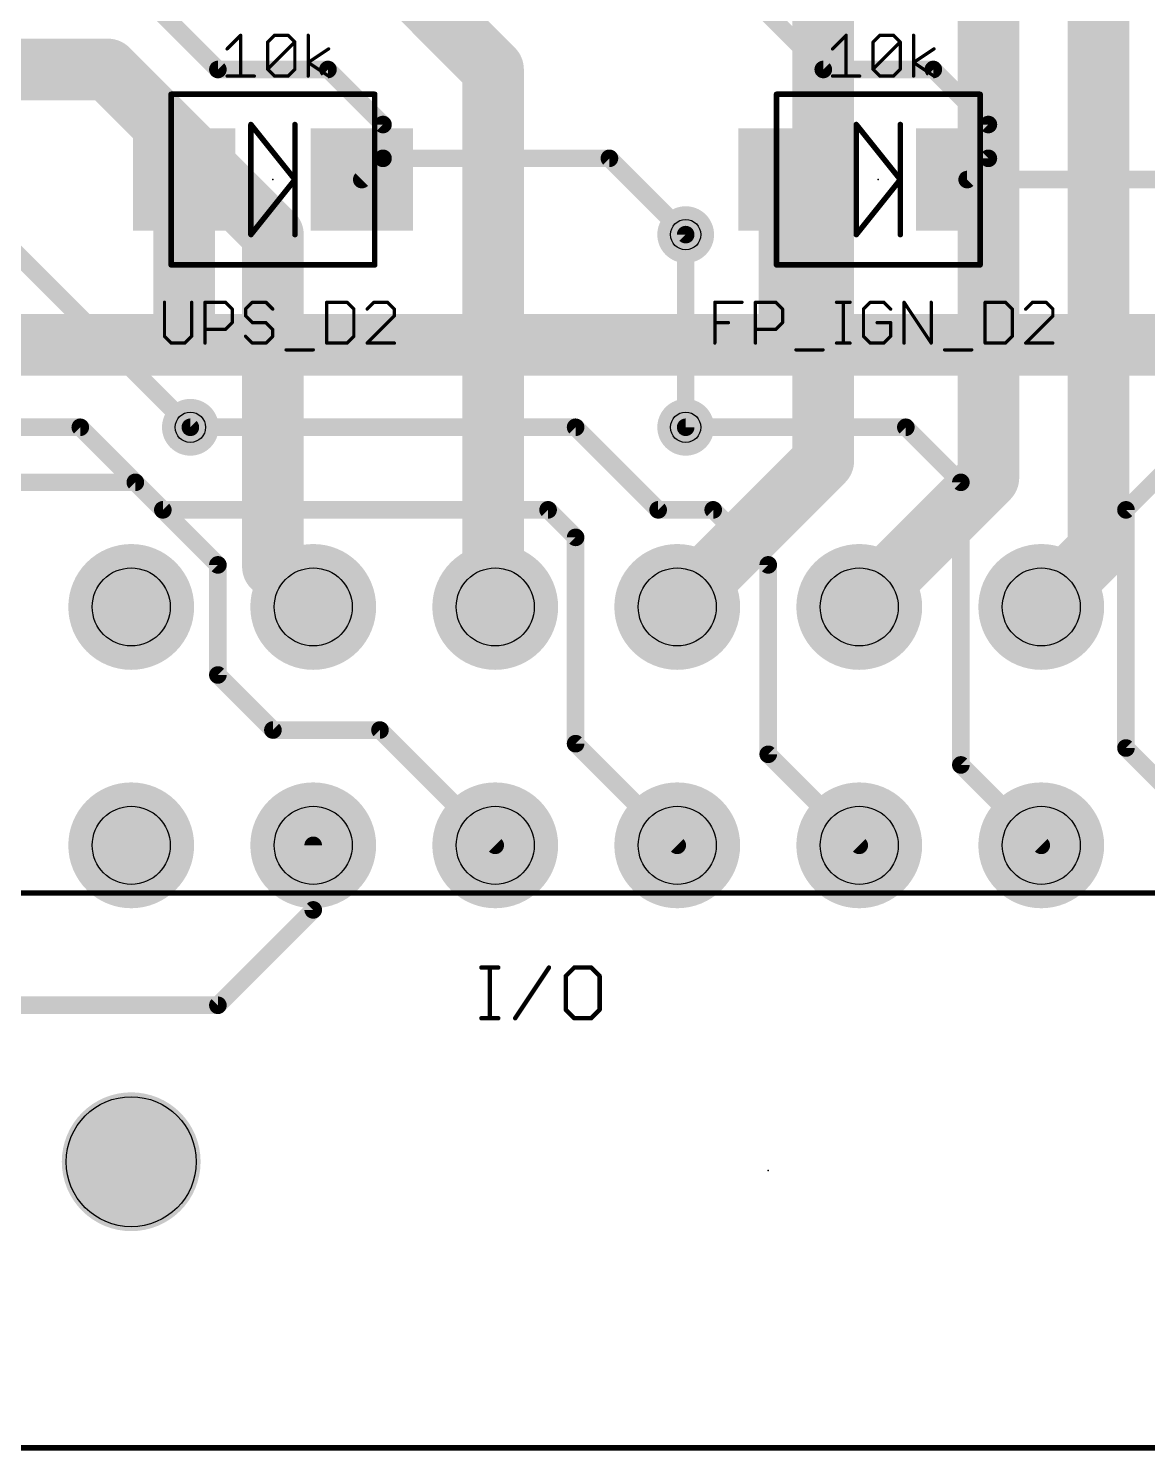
# Model space of a CAD drawing. Extents: x 0 to 5.5, y 0 to 2.75.
# Drawn here: x 2.628 to 3.645, y -0.004 to 1.287 of the extents above; entities that cross this region are included whole.
import ezdxf

# ---------------------------------------------------------------- set-up
doc = ezdxf.new("R2010")
doc.units = 0
for name, color, linetype in [('1', 14, 'CONTINUOUS'), ('16', 174, 'CONTINUOUS'), ('17', 94, 'CONTINUOUS'), ('18', 94, 'CONTINUOUS'), ('20', 178, 'CONTINUOUS'), ('21', 250, 'CONTINUOUS'), ('23', 178, 'CONTINUOUS'), ('29', 250, 'CONTINUOUS'), ('30', 250, 'CONTINUOUS'), ('31', 250, 'CONTINUOUS'), ('44', 250, 'CONTINUOUS')]:
    doc.layers.add(name, color=color, linetype=linetype)

# ---------------------------------------------------------------- blocks, each defined once
blk = doc.blocks.new('RECT')
blk.add_solid([(-0.5, -0.5), (0.5, -0.5), (-0.5, 0.5), (0.5, 0.5)])
blk = doc.blocks.new('ROUNDP')
at = {"const_width": 0.5}
blk.add_lwpolyline([(0, -0.25, 1), (0, 0.25, 1), (0, -0.25)], format="xyb", dxfattribs=at)
blk = doc.blocks.new('ROUNDV')
at = {"const_width": 0.5}
blk.add_lwpolyline([(0, -0.25, 1), (0, 0.25, 1), (0, -0.25)], format="xyb", dxfattribs=at)

msp = doc.modelspace()

# ---------------------------------------------------------------- linework, layer by layer
at = {"layer": '1'}
for points, const_width in [([(2.75, 1.3), (2.8, 1.25)], 0.016), ([(3.3, 1.3), (3.35, 1.25)], 0.016), ([(2.8, 1.25), (2.9, 1.25)], 0.016), ([(2.9, 1.25), (2.95, 1.2)], 0.016), ([(3.35, 1.25), (3.45, 1.25)], 0.016), ([(3.45, 1.25), (3.5, 1.2)], 0.016), ([(2.95, 1.2), (2.95, 1.169291)], 0.016), ([(3.5, 1.2), (3.5, 1.169291)], 0.016), ([(2.769291, 1.15), (2.769291, 1.005709)], 0.056), ([(2.95, 1.169291), (2.930709, 1.15)], 0.016), ([(2.95, 1.169291), (3.155709, 1.169291)], 0.016), ([(3.155709, 1.169291), (3.225, 1.1)], 0.016), ([(3.319291, 1.15), (3.319291, 1.005709)], 0.056), ([(3.5, 1.169291), (3.480709, 1.15)], 0.016), ([(3.480709, 1.15), (3.7, 1.15)], 0.016), ([(2.769291, 1.005709), (2.775, 1)], 0.056), ([(3.319291, 1.005709), (3.325, 1)], 0.056), ([(2.475, 1), (2.775, 1)], 0.056), ([(2.775, 1), (3.325, 1)], 0.056), ([(3.325, 1), (3.825, 1)], 0.056), ([(2.6, 0.925), (2.675, 0.925)], 0.016), ([(2.675, 0.925), (2.75, 0.85)], 0.016), ([(2.775, 0.925), (3.125, 0.925)], 0.016), ([(3.125, 0.925), (3.2, 0.85)], 0.016), ([(3.225, 0.925), (3.425, 0.925)], 0.016), ([(3.425, 0.925), (3.475, 0.875)], 0.016), ([(3.675, 0.9), (3.625, 0.85)], 0.016), ([(3.475, 0.875), (3.475, 0.618307)], 0.016), ([(2.75, 0.85), (3.1, 0.85)], 0.016), ([(3.1, 0.85), (3.125, 0.825)], 0.016), ([(3.2, 0.85), (3.25, 0.85)], 0.016), ([(3.25, 0.85), (3.3, 0.8)], 0.016), ([(3.625, 0.85), (3.625, 0.633661)], 0.016), ([(3.125, 0.825), (3.125, 0.637598)], 0.016), ([(3.3, 0.8), (3.3, 0.627953)], 0.016), ([(3.125, 0.637598), (3.217323, 0.545276)], 0.016), ([(3.3, 0.627953), (3.382677, 0.545276)], 0.016), ([(3.625, 0.633661), (3.713386, 0.545276)], 0.016), ([(3.475, 0.618307), (3.548031, 0.545276)], 0.016)]:
    msp.add_lwpolyline(points, dxfattribs=dict(at, const_width=const_width))
for points, const_width in [([(2.8, 1.254, 1), (2.8, 1.246)], 0.008), ([(2.797172, 1.247172, 1), (2.802828, 1.252828)], 0.008), ([(2.902828, 1.252828, 1), (2.897172, 1.247172)], 0.008), ([(2.9, 1.246, 1), (2.9, 1.254)], 0.008), ([(3.35, 1.254, 1), (3.35, 1.246)], 0.008), ([(3.347172, 1.247172, 1), (3.352828, 1.252828)], 0.008), ([(3.452828, 1.252828, 1), (3.447172, 1.247172)], 0.008), ([(3.45, 1.246, 1), (3.45, 1.254)], 0.008), ([(2.954, 1.2, 1), (2.946, 1.2)], 0.008), ([(2.947172, 1.197172, 1), (2.952828, 1.202828)], 0.008), ([(3.504, 1.2, 1), (3.496, 1.2)], 0.008), ([(3.497172, 1.197172, 1), (3.502828, 1.202828)], 0.008), ([(2.783291, 1.15, 1), (2.755291, 1.15)], 0.028), ([(2.95, 1.173291, 1), (2.95, 1.165291)], 0.008), ([(2.952828, 1.166463, 1), (2.947172, 1.17212)], 0.008), ([(3.158537, 1.17212, 1), (3.15288, 1.166463)], 0.008), ([(3.155709, 1.165291, 1), (3.155709, 1.173291)], 0.008), ([(3.333291, 1.15, 1), (3.305291, 1.15)], 0.028), ([(3.502828, 1.166463, 1), (3.497172, 1.17212)], 0.008), ([(2.946, 1.169291, 1), (2.954, 1.169291)], 0.008), ([(3.496, 1.169291, 1), (3.504, 1.169291)], 0.008), ([(2.92788, 1.152828, 1), (2.933537, 1.147172)], 0.008), ([(3.480709, 1.154, 1), (3.480709, 1.146)], 0.008), ([(3.47788, 1.152828, 1), (3.483537, 1.147172)], 0.008), ([(3.222172, 1.097172, 1), (3.227828, 1.102828)], 0.008), ([(2.779191, 1.015608, 1), (2.759392, 0.995809)], 0.028), ([(3.329191, 1.015608, 1), (3.309392, 0.995809)], 0.028), ([(2.775, 1.014, 1), (2.775, 0.986)], 0.028), ([(2.765101, 0.990101, 1), (2.784899, 1.009899)], 0.028), ([(2.775, 0.986, 1), (2.775, 1.014)], 0.028), ([(3.325, 1.014, 1), (3.325, 0.986)], 0.028), ([(3.315101, 0.990101, 1), (3.334899, 1.009899)], 0.028), ([(3.325, 0.986, 1), (3.325, 1.014)], 0.028), ([(2.755291, 1.005709, 1), (2.783291, 1.005709)], 0.028), ([(3.305291, 1.005709, 1), (3.333291, 1.005709)], 0.028), ([(2.677828, 0.927828, 1), (2.672172, 0.922172)], 0.008), ([(2.675, 0.921, 1), (2.675, 0.929)], 0.008), ([(2.775, 0.929, 1), (2.775, 0.921)], 0.008), ([(3.127828, 0.927828, 1), (3.122172, 0.922172)], 0.008), ([(3.125, 0.921, 1), (3.125, 0.929)], 0.008), ([(3.225, 0.929, 1), (3.225, 0.921)], 0.008), ([(3.427828, 0.927828, 1), (3.422172, 0.922172)], 0.008), ([(3.425, 0.921, 1), (3.425, 0.929)], 0.008), ([(3.479, 0.875, 1), (3.471, 0.875)], 0.008), ([(3.472172, 0.872172, 1), (3.477828, 0.877828)], 0.008), ([(2.75, 0.854, 1), (2.75, 0.846)], 0.008), ([(2.747172, 0.847172, 1), (2.752828, 0.852828)], 0.008), ([(3.102828, 0.852828, 1), (3.097172, 0.847172)], 0.008), ([(3.1, 0.846, 1), (3.1, 0.854)], 0.008), ([(3.2, 0.854, 1), (3.2, 0.846)], 0.008), ([(3.197172, 0.847172, 1), (3.202828, 0.852828)], 0.008), ([(3.252828, 0.852828, 1), (3.247172, 0.847172)], 0.008), ([(3.25, 0.846, 1), (3.25, 0.854)], 0.008), ([(3.629, 0.85, 1), (3.621, 0.85)], 0.008), ([(3.622172, 0.852828, 1), (3.627828, 0.847172)], 0.008), ([(3.129, 0.825, 1), (3.121, 0.825)], 0.008), ([(3.122172, 0.822172, 1), (3.127828, 0.827828)], 0.008), ([(3.304, 0.8, 1), (3.296, 0.8)], 0.008), ([(3.297172, 0.797172, 1), (3.302828, 0.802828)], 0.008), ([(3.127828, 0.640427, 1), (3.122172, 0.63477)], 0.008), ([(3.121, 0.637598, 1), (3.129, 0.637598)], 0.008), ([(3.302828, 0.630781, 1), (3.297172, 0.625124)], 0.008), ([(3.627828, 0.63649, 1), (3.622172, 0.630833)], 0.008), ([(3.621, 0.633661, 1), (3.629, 0.633661)], 0.008), ([(3.296, 0.627953, 1), (3.304, 0.627953)], 0.008), ([(3.477828, 0.621136, 1), (3.472172, 0.615479)], 0.008), ([(3.471, 0.618307, 1), (3.479, 0.618307)], 0.008), ([(3.214494, 0.542447, 1), (3.220151, 0.548104)], 0.008), ([(3.379849, 0.542447, 1), (3.385506, 0.548104)], 0.008), ([(3.545203, 0.542447, 1), (3.55086, 0.548104)], 0.008)]:
    msp.add_lwpolyline(points, format="xyb", dxfattribs=dict(at, const_width=const_width))
at = {"layer": '16'}
for points, const_width in [([(2.9, 1.4), (3.05, 1.25)], 0.056), ([(3.35, 1.4), (3.35, 0.894488)], 0.056), ([(3.5, 1.4), (3.5, 0.879134)], 0.056), ([(3.6, 1.4), (3.6, 0.81378)], 0.056), ([(2.35, 1.25), (2.7, 1.25)], 0.056), ([(2.7, 1.25), (2.85, 1.1)], 0.056), ([(3.05, 1.25), (3.05, 0.76378)], 0.056), ([(2.55, 1.15), (2.775, 0.925)], 0.016), ([(2.85, 1.1), (2.85, 0.798425)], 0.056), ([(3.225, 1.1), (3.225, 0.925)], 0.016), ([(3.35, 0.894488), (3.217323, 0.761811)], 0.056), ([(3.5, 0.879134), (3.382677, 0.761811)], 0.056), ([(2.3, 0.875), (2.725, 0.875)], 0.016), ([(2.725, 0.875), (2.8, 0.8)], 0.016), ([(3.6, 0.81378), (3.548031, 0.761811)], 0.056), ([(2.85, 0.798425), (2.886614, 0.761811)], 0.056), ([(2.8, 0.8), (2.8, 0.7)], 0.016), ([(3.05, 0.76378), (3.051969, 0.761811)], 0.056), ([(3.55, 0.76378), (3.548031, 0.761811)], 0.056), ([(2.8, 0.7), (2.85, 0.65)], 0.016), ([(2.85, 0.65), (2.947244, 0.65)], 0.016), ([(2.947244, 0.65), (3.051969, 0.545276)], 0.016), ([(2.886614, 0.545276), (2.886614, 0.486614)], 0.016), ([(2.886614, 0.486614), (2.8, 0.4)], 0.016), ([(2.05, 0.4), (2.8, 0.4)], 0.016)]:
    msp.add_lwpolyline(points, dxfattribs=dict(at, const_width=const_width))
for points, const_width in [([(2.709899, 1.259899, 1), (2.690101, 1.240101)], 0.028), ([(2.7, 1.236, 1), (2.7, 1.264)], 0.028), ([(3.064, 1.25, 1), (3.036, 1.25)], 0.028), ([(3.040101, 1.240101, 1), (3.059899, 1.259899)], 0.028), ([(2.864, 1.1, 1), (2.836, 1.1)], 0.028), ([(2.840101, 1.090101, 1), (2.859899, 1.109899)], 0.028), ([(3.229, 1.1, 1), (3.221, 1.1)], 0.008), ([(2.772172, 0.922172, 1), (2.777828, 0.927828)], 0.008), ([(3.221, 0.925, 1), (3.229, 0.925)], 0.008), ([(3.359899, 0.884589, 1), (3.340101, 0.904388)], 0.028), ([(3.336, 0.894488, 1), (3.364, 0.894488)], 0.028), ([(3.509899, 0.869234, 1), (3.490101, 0.889033)], 0.028), ([(3.486, 0.879134, 1), (3.514, 0.879134)], 0.028), ([(2.727828, 0.877828, 1), (2.722172, 0.872172)], 0.008), ([(2.725, 0.871, 1), (2.725, 0.879)], 0.008), ([(3.609899, 0.80388, 1), (3.590101, 0.823679)], 0.028), ([(3.586, 0.81378, 1), (3.614, 0.81378)], 0.028), ([(2.859899, 0.808325, 1), (2.840101, 0.788526)], 0.028), ([(2.804, 0.8, 1), (2.796, 0.8)], 0.008), ([(2.797172, 0.797172, 1), (2.802828, 0.802828)], 0.008), ([(2.836, 0.798425, 1), (2.864, 0.798425)], 0.028), ([(3.059899, 0.773679, 1), (3.040101, 0.75388)], 0.028), ([(3.559899, 0.75388, 1), (3.540101, 0.773679)], 0.028), ([(2.876715, 0.751912, 1), (2.896514, 0.771711)], 0.028), ([(3.036, 0.76378, 1), (3.064, 0.76378)], 0.028), ([(3.042069, 0.751912, 1), (3.061868, 0.771711)], 0.028), ([(3.207423, 0.771711, 1), (3.227222, 0.751912)], 0.028), ([(3.372778, 0.771711, 1), (3.392577, 0.751912)], 0.028), ([(3.538132, 0.771711, 1), (3.557931, 0.751912)], 0.028), ([(3.538132, 0.771711, 1), (3.557931, 0.751912)], 0.028), ([(2.796, 0.7, 1), (2.804, 0.7)], 0.008), ([(2.802828, 0.702828, 1), (2.797172, 0.697172)], 0.008), ([(2.85, 0.654, 1), (2.85, 0.646)], 0.008), ([(2.847172, 0.647172, 1), (2.852828, 0.652828)], 0.008), ([(2.950073, 0.652828, 1), (2.944416, 0.647172)], 0.008), ([(2.947244, 0.646, 1), (2.947244, 0.654)], 0.008), ([(2.890614, 0.545276, 1), (2.882614, 0.545276)], 0.008), ([(3.04914, 0.542447, 1), (3.054797, 0.548104)], 0.008), ([(2.889443, 0.483786, 1), (2.883786, 0.489443)], 0.008), ([(2.882614, 0.486614, 1), (2.890614, 0.486614)], 0.008), ([(2.797172, 0.402828, 1), (2.802828, 0.397172)], 0.008), ([(2.8, 0.396, 1), (2.8, 0.404)], 0.008)]:
    msp.add_lwpolyline(points, format="xyb", dxfattribs=dict(at, const_width=const_width))
at = {"layer": '20'}
msp.add_line((0, 0), (5.5, 0), dxfattribs=at)
msp.add_circle((2.72126, 0.257874), 0.059055, dxfattribs=at)
at = {"layer": '21'}
for points, const_width in [([(2.80839, 1.268707), (2.820734, 1.281051)], 0.003), ([(2.820734, 1.281051), (2.820734, 1.24402)], 0.003), ([(2.845221, 1.274879), (2.851393, 1.281051)], 0.003), ([(2.851393, 1.281051), (2.863737, 1.281051)], 0.003), ([(2.863737, 1.281051), (2.869909, 1.274879)], 0.003), ([(2.882053, 1.24402), (2.882053, 1.281051)], 0.003), ([(3.35839, 1.268707), (3.370734, 1.281051)], 0.003), ([(3.370734, 1.281051), (3.370734, 1.24402)], 0.003), ([(3.395221, 1.274879), (3.401393, 1.281051)], 0.003), ([(3.401393, 1.281051), (3.413737, 1.281051)], 0.003), ([(3.413737, 1.281051), (3.419909, 1.274879)], 0.003), ([(3.432053, 1.24402), (3.432053, 1.281051)], 0.003), ([(2.845221, 1.250192), (2.845221, 1.274879)], 0.003), ([(2.845221, 1.250192), (2.869909, 1.274879)], 0.003), ([(2.869909, 1.274879), (2.869909, 1.250192)], 0.003), ([(2.882053, 1.256364), (2.900568, 1.268707)], 0.003), ([(3.395221, 1.250192), (3.395221, 1.274879)], 0.003), ([(3.395221, 1.250192), (3.419909, 1.274879)], 0.003), ([(3.419909, 1.274879), (3.419909, 1.250192)], 0.003), ([(3.432053, 1.256364), (3.450568, 1.268707)], 0.003), ([(2.900568, 1.24402), (2.882053, 1.256364)], 0.003), ([(3.450568, 1.24402), (3.432053, 1.256364)], 0.003), ([(2.80839, 1.24402), (2.833078, 1.24402)], 0.003), ([(2.851393, 1.24402), (2.845221, 1.250192)], 0.003), ([(2.863737, 1.24402), (2.851393, 1.24402)], 0.003), ([(2.869909, 1.250192), (2.863737, 1.24402)], 0.003), ([(3.35839, 1.24402), (3.383078, 1.24402)], 0.003), ([(3.401393, 1.24402), (3.395221, 1.250192)], 0.003), ([(3.413737, 1.24402), (3.401393, 1.24402)], 0.003), ([(3.419909, 1.250192), (3.413737, 1.24402)], 0.003), ([(2.7575, 1.2275), (2.9425, 1.2275)], 0.005), ([(2.7575, 1.0725), (2.7575, 1.2275)], 0.005), ([(2.9425, 1.2275), (2.9425, 1.0725)], 0.005), ([(3.3075, 1.2275), (3.4925, 1.2275)], 0.005), ([(3.3075, 1.0725), (3.3075, 1.2275)], 0.005), ([(3.4925, 1.2275), (3.4925, 1.0725)], 0.005), ([(2.87, 1.15), (2.83, 1.2)], 0.005), ([(2.83, 1.2), (2.83, 1.1)], 0.005), ([(2.87, 1.2), (2.87, 1.15)], 0.005), ([(3.42, 1.15), (3.38, 1.2)], 0.005), ([(3.38, 1.2), (3.38, 1.1)], 0.005), ([(3.42, 1.2), (3.42, 1.15)], 0.005), ([(2.83, 1.1), (2.87, 1.15)], 0.005), ([(2.87, 1.15), (2.87, 1.1)], 0.005), ([(3.38, 1.1), (3.42, 1.15)], 0.005), ([(3.42, 1.15), (3.42, 1.1)], 0.005), ([(2.9425, 1.0725), (2.7575, 1.0725)], 0.005), ([(3.4925, 1.0725), (3.3075, 1.0725)], 0.005), ([(2.7515, 1.038532), (2.7515, 1.007672)], 0.003), ([(2.776188, 1.007672), (2.776188, 1.038532)], 0.003), ([(2.788331, 1.0015), (2.788331, 1.038532)], 0.003), ([(2.788331, 1.038532), (2.806847, 1.038532)], 0.003), ([(2.806847, 1.038532), (2.813019, 1.03236)], 0.003), ([(2.813019, 1.03236), (2.813019, 1.020016)], 0.003), ([(2.831335, 1.038532), (2.825163, 1.03236)], 0.003), ([(2.825163, 1.03236), (2.825163, 1.026188)], 0.003), ([(2.843679, 1.038532), (2.831335, 1.038532)], 0.003), ([(2.849851, 1.03236), (2.843679, 1.038532)], 0.003), ([(2.898826, 1.038532), (2.898826, 1.0015)], 0.003), ([(2.917342, 1.038532), (2.898826, 1.038532)], 0.003), ([(2.923514, 1.03236), (2.917342, 1.038532)], 0.003), ([(2.923514, 1.007672), (2.923514, 1.03236)], 0.003), ([(2.941829, 1.038532), (2.935657, 1.03236)], 0.003), ([(2.954173, 1.038532), (2.941829, 1.038532)], 0.003), ([(2.960345, 1.03236), (2.954173, 1.038532)], 0.003), ([(2.960345, 1.026188), (2.960345, 1.03236)], 0.003), ([(3.2515, 1.0015), (3.2515, 1.038532)], 0.003), ([(3.2515, 1.038532), (3.276188, 1.038532)], 0.003), ([(3.288331, 1.0015), (3.288331, 1.038532)], 0.003), ([(3.288331, 1.038532), (3.306847, 1.038532)], 0.003), ([(3.306847, 1.038532), (3.313019, 1.03236)], 0.003), ([(3.313019, 1.03236), (3.313019, 1.020016)], 0.003), ([(3.361994, 1.038532), (3.374338, 1.038532)], 0.003), ([(3.368166, 1.0015), (3.368166, 1.038532)], 0.003), ([(3.39272, 1.038532), (3.386549, 1.03236)], 0.003), ([(3.386549, 1.03236), (3.386549, 1.007672)], 0.003), ([(3.405064, 1.038532), (3.39272, 1.038532)], 0.003), ([(3.411236, 1.03236), (3.405064, 1.038532)], 0.003), ([(3.42338, 1.0015), (3.42338, 1.038532)], 0.003), ([(3.42338, 1.038532), (3.448068, 1.0015)], 0.003), ([(3.448068, 1.0015), (3.448068, 1.038532)], 0.003), ([(3.497043, 1.038532), (3.497043, 1.0015)], 0.003), ([(3.515559, 1.038532), (3.497043, 1.038532)], 0.003), ([(3.521731, 1.03236), (3.515559, 1.038532)], 0.003), ([(3.521731, 1.007672), (3.521731, 1.03236)], 0.003), ([(3.540046, 1.038532), (3.533874, 1.03236)], 0.003), ([(3.55239, 1.038532), (3.540046, 1.038532)], 0.003), ([(3.558562, 1.03236), (3.55239, 1.038532)], 0.003), ([(3.558562, 1.026188), (3.558562, 1.03236)], 0.003), ([(2.813019, 1.020016), (2.806847, 1.013844)], 0.003), ([(2.825163, 1.026188), (2.831335, 1.020016)], 0.003), ([(2.831335, 1.020016), (2.843679, 1.020016)], 0.003), ([(2.843679, 1.020016), (2.849851, 1.013844)], 0.003), ([(2.935657, 1.0015), (2.960345, 1.026188)], 0.003), ([(3.2515, 1.020016), (3.263844, 1.020016)], 0.003), ([(3.313019, 1.020016), (3.306847, 1.013844)], 0.003), ([(3.411236, 1.020016), (3.398892, 1.020016)], 0.003), ([(3.411236, 1.007672), (3.411236, 1.020016)], 0.003), ([(3.533874, 1.0015), (3.558562, 1.026188)], 0.003), ([(2.7515, 1.007672), (2.757672, 1.0015)], 0.003), ([(2.770016, 1.0015), (2.776188, 1.007672)], 0.003), ([(2.806847, 1.013844), (2.788331, 1.013844)], 0.003), ([(2.831335, 1.0015), (2.825163, 1.007672)], 0.003), ([(2.849851, 1.007672), (2.843679, 1.0015)], 0.003), ([(2.849851, 1.013844), (2.849851, 1.007672)], 0.003), ([(2.917342, 1.0015), (2.923514, 1.007672)], 0.003), ([(3.306847, 1.013844), (3.288331, 1.013844)], 0.003), ([(3.386549, 1.007672), (3.39272, 1.0015)], 0.003), ([(3.405064, 1.0015), (3.411236, 1.007672)], 0.003), ([(3.515559, 1.0015), (3.521731, 1.007672)], 0.003), ([(2.757672, 1.0015), (2.770016, 1.0015)], 0.003), ([(2.843679, 1.0015), (2.831335, 1.0015)], 0.003), ([(2.861994, 0.995328), (2.886682, 0.995328)], 0.003), ([(2.898826, 1.0015), (2.917342, 1.0015)], 0.003), ([(2.960345, 1.0015), (2.935657, 1.0015)], 0.003), ([(3.325163, 0.995328), (3.349851, 0.995328)], 0.003), ([(3.361994, 1.0015), (3.374338, 1.0015)], 0.003), ([(3.39272, 1.0015), (3.405064, 1.0015)], 0.003), ([(3.460211, 0.995328), (3.484899, 0.995328)], 0.003), ([(3.497043, 1.0015), (3.515559, 1.0015)], 0.003), ([(3.558562, 1.0015), (3.533874, 1.0015)], 0.003), ([(2.614961, 0.501969), (3.985039, 0.501969)], 0.005), ([(3.039402, 0.43426), (3.054748, 0.43426)], 0.004), ([(3.047075, 0.38822), (3.047075, 0.43426)], 0.004), ([(3.070094, 0.38822), (3.100787, 0.43426)], 0.004), ([(3.123807, 0.43426), (3.116134, 0.426586)], 0.004), ([(3.116134, 0.426586), (3.116134, 0.395894)], 0.004), ([(3.139153, 0.43426), (3.123807, 0.43426)], 0.004), ([(3.146826, 0.426586), (3.139153, 0.43426)], 0.004), ([(3.146826, 0.395894), (3.146826, 0.426586)], 0.004), ([(3.039402, 0.38822), (3.054748, 0.38822)], 0.004), ([(3.116134, 0.395894), (3.123807, 0.38822)], 0.004), ([(3.123807, 0.38822), (3.139153, 0.38822)], 0.004), ([(3.139153, 0.38822), (3.146826, 0.395894)], 0.004), ([(3.985039, -0.001969), (2.614961, -0.001969)], 0.005)]:
    msp.add_lwpolyline(points, dxfattribs=dict(at, const_width=const_width))
for points, const_width in [([(2.821484, 1.281051, 1), (2.819984, 1.281051)], 0.0015), ([(2.821264, 1.280521, 1), (2.820203, 1.281582)], 0.0015), ([(2.851393, 1.281801, 1), (2.851393, 1.280301)], 0.0015), ([(2.851923, 1.280521, 1), (2.850863, 1.281582)], 0.0015), ([(2.864267, 1.281582, 1), (2.863207, 1.280521)], 0.0015), ([(2.863737, 1.280301, 1), (2.863737, 1.281801)], 0.0015), ([(2.882803, 1.281051, 1), (2.881303, 1.281051)], 0.0015), ([(3.371484, 1.281051, 1), (3.369984, 1.281051)], 0.0015), ([(3.371264, 1.280521, 1), (3.370203, 1.281582)], 0.0015), ([(3.401393, 1.281801, 1), (3.401393, 1.280301)], 0.0015), ([(3.401923, 1.280521, 1), (3.400863, 1.281582)], 0.0015), ([(3.414267, 1.281582, 1), (3.413207, 1.280521)], 0.0015), ([(3.413737, 1.280301, 1), (3.413737, 1.281801)], 0.0015), ([(3.432803, 1.281051, 1), (3.431303, 1.281051)], 0.0015), ([(2.807859, 1.269238, 1), (2.80892, 1.268177)], 0.0015), ([(2.845971, 1.274879, 1), (2.844471, 1.274879)], 0.0015), ([(2.844691, 1.27541, 1), (2.845752, 1.274349)], 0.0015), ([(2.870659, 1.274879, 1), (2.869159, 1.274879)], 0.0015), ([(2.870439, 1.274349, 1), (2.869379, 1.27541)], 0.0015), ([(2.869379, 1.274349, 1), (2.870439, 1.27541)], 0.0015), ([(2.900984, 1.268083, 1), (2.900152, 1.269331)], 0.0015), ([(3.357859, 1.269238, 1), (3.35892, 1.268177)], 0.0015), ([(3.395971, 1.274879, 1), (3.394471, 1.274879)], 0.0015), ([(3.394691, 1.27541, 1), (3.395752, 1.274349)], 0.0015), ([(3.420659, 1.274879, 1), (3.419159, 1.274879)], 0.0015), ([(3.420439, 1.274349, 1), (3.419379, 1.27541)], 0.0015), ([(3.419379, 1.274349, 1), (3.420439, 1.27541)], 0.0015), ([(3.450984, 1.268083, 1), (3.450152, 1.269331)], 0.0015), ([(2.882469, 1.256988, 1), (2.881637, 1.25574)], 0.0015), ([(2.881637, 1.256988, 1), (2.882469, 1.25574)], 0.0015), ([(3.432469, 1.256988, 1), (3.431637, 1.25574)], 0.0015), ([(3.431637, 1.256988, 1), (3.432469, 1.25574)], 0.0015), ([(2.80839, 1.24477, 1), (2.80839, 1.24327)], 0.0015), ([(2.819984, 1.24402, 1), (2.821484, 1.24402)], 0.0015), ([(2.833078, 1.24327, 1), (2.833078, 1.24477)], 0.0015), ([(2.845752, 1.250722, 1), (2.844691, 1.249661)], 0.0015), ([(2.844691, 1.250722, 1), (2.845752, 1.249661)], 0.0015), ([(2.844471, 1.250192, 1), (2.845971, 1.250192)], 0.0015), ([(2.851393, 1.24477, 1), (2.851393, 1.24327)], 0.0015), ([(2.850863, 1.243489, 1), (2.851923, 1.24455)], 0.0015), ([(2.863207, 1.24455, 1), (2.864267, 1.243489)], 0.0015), ([(2.863737, 1.24327, 1), (2.863737, 1.24477)], 0.0015), ([(2.869159, 1.250192, 1), (2.870659, 1.250192)], 0.0015), ([(2.870439, 1.249661, 1), (2.869379, 1.250722)], 0.0015), ([(2.881303, 1.24402, 1), (2.882803, 1.24402)], 0.0015), ([(2.900152, 1.243396, 1), (2.900984, 1.244644)], 0.0015), ([(3.35839, 1.24477, 1), (3.35839, 1.24327)], 0.0015), ([(3.369984, 1.24402, 1), (3.371484, 1.24402)], 0.0015), ([(3.383078, 1.24327, 1), (3.383078, 1.24477)], 0.0015), ([(3.395752, 1.250722, 1), (3.394691, 1.249661)], 0.0015), ([(3.394691, 1.250722, 1), (3.395752, 1.249661)], 0.0015), ([(3.394471, 1.250192, 1), (3.395971, 1.250192)], 0.0015), ([(3.401393, 1.24477, 1), (3.401393, 1.24327)], 0.0015), ([(3.400863, 1.243489, 1), (3.401923, 1.24455)], 0.0015), ([(3.413207, 1.24455, 1), (3.414267, 1.243489)], 0.0015), ([(3.413737, 1.24327, 1), (3.413737, 1.24477)], 0.0015), ([(3.419159, 1.250192, 1), (3.420659, 1.250192)], 0.0015), ([(3.420439, 1.249661, 1), (3.419379, 1.250722)], 0.0015), ([(3.431303, 1.24402, 1), (3.432803, 1.24402)], 0.0015), ([(3.450152, 1.243396, 1), (3.450984, 1.244644)], 0.0015), ([(2.7575, 1.22875, 1), (2.7575, 1.22625)], 0.0025), ([(2.75875, 1.2275, 1), (2.75625, 1.2275)], 0.0025), ([(2.94375, 1.2275, 1), (2.94125, 1.2275)], 0.0025), ([(2.9425, 1.22625, 1), (2.9425, 1.22875)], 0.0025), ([(3.3075, 1.22875, 1), (3.3075, 1.22625)], 0.0025), ([(3.30875, 1.2275, 1), (3.30625, 1.2275)], 0.0025), ([(3.49375, 1.2275, 1), (3.49125, 1.2275)], 0.0025), ([(3.4925, 1.22625, 1), (3.4925, 1.22875)], 0.0025), ([(2.830976, 1.200781, 1), (2.829024, 1.199219)], 0.0025), ([(2.83125, 1.2, 1), (2.82875, 1.2)], 0.0025), ([(2.87125, 1.2, 1), (2.86875, 1.2)], 0.0025), ([(3.380976, 1.200781, 1), (3.379024, 1.199219)], 0.0025), ([(3.38125, 1.2, 1), (3.37875, 1.2)], 0.0025), ([(3.42125, 1.2, 1), (3.41875, 1.2)], 0.0025), ([(2.87125, 1.15, 1), (2.86875, 1.15)], 0.0025), ([(2.86875, 1.15, 1), (2.87125, 1.15)], 0.0025), ([(2.870976, 1.149219, 1), (2.869024, 1.150781)], 0.0025), ([(2.869024, 1.149219, 1), (2.870976, 1.150781)], 0.0025), ([(3.42125, 1.15, 1), (3.41875, 1.15)], 0.0025), ([(3.41875, 1.15, 1), (3.42125, 1.15)], 0.0025), ([(3.420976, 1.149219, 1), (3.419024, 1.150781)], 0.0025), ([(3.419024, 1.149219, 1), (3.420976, 1.150781)], 0.0025), ([(2.829024, 1.100781, 1), (2.830976, 1.099219)], 0.0025), ([(2.82875, 1.1, 1), (2.83125, 1.1)], 0.0025), ([(2.86875, 1.1, 1), (2.87125, 1.1)], 0.0025), ([(3.379024, 1.100781, 1), (3.380976, 1.099219)], 0.0025), ([(3.37875, 1.1, 1), (3.38125, 1.1)], 0.0025), ([(3.41875, 1.1, 1), (3.42125, 1.1)], 0.0025), ([(2.7575, 1.07375, 1), (2.7575, 1.07125)], 0.0025), ([(2.75625, 1.0725, 1), (2.75875, 1.0725)], 0.0025), ([(2.94125, 1.0725, 1), (2.94375, 1.0725)], 0.0025), ([(2.9425, 1.07125, 1), (2.9425, 1.07375)], 0.0025), ([(3.3075, 1.07375, 1), (3.3075, 1.07125)], 0.0025), ([(3.30625, 1.0725, 1), (3.30875, 1.0725)], 0.0025), ([(3.49125, 1.0725, 1), (3.49375, 1.0725)], 0.0025), ([(3.4925, 1.07125, 1), (3.4925, 1.07375)], 0.0025), ([(2.75225, 1.038532, 1), (2.75075, 1.038532)], 0.0015), ([(2.776938, 1.038532, 1), (2.775438, 1.038532)], 0.0015), ([(2.789081, 1.038532, 1), (2.787581, 1.038532)], 0.0015), ([(2.788331, 1.039282, 1), (2.788331, 1.037782)], 0.0015), ([(2.807378, 1.039062, 1), (2.806317, 1.038001)], 0.0015), ([(2.806847, 1.037782, 1), (2.806847, 1.039282)], 0.0015), ([(2.813769, 1.03236, 1), (2.812269, 1.03236)], 0.0015), ([(2.812489, 1.031829, 1), (2.81355, 1.03289)], 0.0015), ([(2.825913, 1.03236, 1), (2.824413, 1.03236)], 0.0015), ([(2.824633, 1.03289, 1), (2.825693, 1.031829)], 0.0015), ([(2.831335, 1.039282, 1), (2.831335, 1.037782)], 0.0015), ([(2.831865, 1.038001, 1), (2.830804, 1.039062)], 0.0015), ([(2.844209, 1.039062, 1), (2.843148, 1.038001)], 0.0015), ([(2.843679, 1.037782, 1), (2.843679, 1.039282)], 0.0015), ([(2.84932, 1.031829, 1), (2.850381, 1.03289)], 0.0015), ([(2.899576, 1.038532, 1), (2.898076, 1.038532)], 0.0015), ([(2.898826, 1.039282, 1), (2.898826, 1.037782)], 0.0015), ([(2.917872, 1.039062, 1), (2.916811, 1.038001)], 0.0015), ([(2.917342, 1.037782, 1), (2.917342, 1.039282)], 0.0015), ([(2.924264, 1.03236, 1), (2.922764, 1.03236)], 0.0015), ([(2.922983, 1.031829, 1), (2.924044, 1.03289)], 0.0015), ([(2.935127, 1.03289, 1), (2.936188, 1.031829)], 0.0015), ([(2.941829, 1.039282, 1), (2.941829, 1.037782)], 0.0015), ([(2.942359, 1.038001, 1), (2.941299, 1.039062)], 0.0015), ([(2.954703, 1.039062, 1), (2.953643, 1.038001)], 0.0015), ([(2.954173, 1.037782, 1), (2.954173, 1.039282)], 0.0015), ([(2.961095, 1.03236, 1), (2.959595, 1.03236)], 0.0015), ([(2.959815, 1.031829, 1), (2.960875, 1.03289)], 0.0015), ([(3.25225, 1.038532, 1), (3.25075, 1.038532)], 0.0015), ([(3.2515, 1.039282, 1), (3.2515, 1.037782)], 0.0015), ([(3.276188, 1.037782, 1), (3.276188, 1.039282)], 0.0015), ([(3.289081, 1.038532, 1), (3.287581, 1.038532)], 0.0015), ([(3.288331, 1.039282, 1), (3.288331, 1.037782)], 0.0015), ([(3.307378, 1.039062, 1), (3.306317, 1.038001)], 0.0015), ([(3.306847, 1.037782, 1), (3.306847, 1.039282)], 0.0015), ([(3.313769, 1.03236, 1), (3.312269, 1.03236)], 0.0015), ([(3.312489, 1.031829, 1), (3.31355, 1.03289)], 0.0015), ([(3.361994, 1.039282, 1), (3.361994, 1.037782)], 0.0015), ([(3.368916, 1.038532, 1), (3.367416, 1.038532)], 0.0015), ([(3.374338, 1.037782, 1), (3.374338, 1.039282)], 0.0015), ([(3.386018, 1.03289, 1), (3.387079, 1.031829)], 0.0015), ([(3.387299, 1.03236, 1), (3.385799, 1.03236)], 0.0015), ([(3.39272, 1.039282, 1), (3.39272, 1.037782)], 0.0015), ([(3.393251, 1.038001, 1), (3.39219, 1.039062)], 0.0015), ([(3.405595, 1.039062, 1), (3.404534, 1.038001)], 0.0015), ([(3.405064, 1.037782, 1), (3.405064, 1.039282)], 0.0015), ([(3.410706, 1.031829, 1), (3.411767, 1.03289)], 0.0015), ([(3.42413, 1.038532, 1), (3.42263, 1.038532)], 0.0015), ([(3.424004, 1.038948, 1), (3.422756, 1.038116)], 0.0015), ([(3.448818, 1.038532, 1), (3.447318, 1.038532)], 0.0015), ([(3.497793, 1.038532, 1), (3.496293, 1.038532)], 0.0015), ([(3.497043, 1.039282, 1), (3.497043, 1.037782)], 0.0015), ([(3.516089, 1.039062, 1), (3.515028, 1.038001)], 0.0015), ([(3.515559, 1.037782, 1), (3.515559, 1.039282)], 0.0015), ([(3.522481, 1.03236, 1), (3.520981, 1.03236)], 0.0015), ([(3.5212, 1.031829, 1), (3.522261, 1.03289)], 0.0015), ([(3.533344, 1.03289, 1), (3.534405, 1.031829)], 0.0015), ([(3.540046, 1.039282, 1), (3.540046, 1.037782)], 0.0015), ([(3.540577, 1.038001, 1), (3.539516, 1.039062)], 0.0015), ([(3.55292, 1.039062, 1), (3.55186, 1.038001)], 0.0015), ([(3.55239, 1.037782, 1), (3.55239, 1.039282)], 0.0015), ([(3.559312, 1.03236, 1), (3.557812, 1.03236)], 0.0015), ([(3.558032, 1.031829, 1), (3.559092, 1.03289)], 0.0015), ([(2.812269, 1.020016, 1), (2.813769, 1.020016)], 0.0015), ([(2.81355, 1.019485, 1), (2.812489, 1.020546)], 0.0015), ([(2.825693, 1.026718, 1), (2.824633, 1.025657)], 0.0015), ([(2.824413, 1.026188, 1), (2.825913, 1.026188)], 0.0015), ([(2.831335, 1.020766, 1), (2.831335, 1.019266)], 0.0015), ([(2.830804, 1.019485, 1), (2.831865, 1.020546)], 0.0015), ([(2.844209, 1.020546, 1), (2.843148, 1.019485)], 0.0015), ([(2.843679, 1.019266, 1), (2.843679, 1.020766)], 0.0015), ([(2.959595, 1.026188, 1), (2.961095, 1.026188)], 0.0015), ([(2.960875, 1.025657, 1), (2.959815, 1.026718)], 0.0015), ([(3.2515, 1.020766, 1), (3.2515, 1.019266)], 0.0015), ([(3.263844, 1.019266, 1), (3.263844, 1.020766)], 0.0015), ([(3.312269, 1.020016, 1), (3.313769, 1.020016)], 0.0015), ([(3.31355, 1.019485, 1), (3.312489, 1.020546)], 0.0015), ([(3.398892, 1.020766, 1), (3.398892, 1.019266)], 0.0015), ([(3.411986, 1.020016, 1), (3.410486, 1.020016)], 0.0015), ([(3.411236, 1.019266, 1), (3.411236, 1.020766)], 0.0015), ([(3.557812, 1.026188, 1), (3.559312, 1.026188)], 0.0015), ([(3.559092, 1.025657, 1), (3.558032, 1.026718)], 0.0015), ([(2.75203, 1.008202, 1), (2.75097, 1.007142)], 0.0015), ([(2.75075, 1.007672, 1), (2.75225, 1.007672)], 0.0015), ([(2.775438, 1.007672, 1), (2.776938, 1.007672)], 0.0015), ([(2.776718, 1.007142, 1), (2.775657, 1.008202)], 0.0015), ([(2.788331, 1.014594, 1), (2.788331, 1.013094)], 0.0015), ([(2.806317, 1.014374, 1), (2.807378, 1.013314)], 0.0015), ([(2.806847, 1.013094, 1), (2.806847, 1.014594)], 0.0015), ([(2.825693, 1.008202, 1), (2.824633, 1.007142)], 0.0015), ([(2.850601, 1.013844, 1), (2.849101, 1.013844)], 0.0015), ([(2.849101, 1.007672, 1), (2.850601, 1.007672)], 0.0015), ([(2.84932, 1.013314, 1), (2.850381, 1.014374)], 0.0015), ([(2.850381, 1.007142, 1), (2.84932, 1.008202)], 0.0015), ([(2.922764, 1.007672, 1), (2.924264, 1.007672)], 0.0015), ([(2.924044, 1.007142, 1), (2.922983, 1.008202)], 0.0015), ([(3.288331, 1.014594, 1), (3.288331, 1.013094)], 0.0015), ([(3.306317, 1.014374, 1), (3.307378, 1.013314)], 0.0015), ([(3.306847, 1.013094, 1), (3.306847, 1.014594)], 0.0015), ([(3.387079, 1.008202, 1), (3.386018, 1.007142)], 0.0015), ([(3.385799, 1.007672, 1), (3.387299, 1.007672)], 0.0015), ([(3.410486, 1.007672, 1), (3.411986, 1.007672)], 0.0015), ([(3.411767, 1.007142, 1), (3.410706, 1.008202)], 0.0015), ([(3.520981, 1.007672, 1), (3.522481, 1.007672)], 0.0015), ([(3.522261, 1.007142, 1), (3.5212, 1.008202)], 0.0015), ([(2.757672, 1.00225, 1), (2.757672, 1.00075)], 0.0015), ([(2.757142, 1.00097, 1), (2.758202, 1.00203)], 0.0015), ([(2.769485, 1.00203, 1), (2.770546, 1.00097)], 0.0015), ([(2.770016, 1.00075, 1), (2.770016, 1.00225)], 0.0015), ([(2.787581, 1.0015, 1), (2.789081, 1.0015)], 0.0015), ([(2.831335, 1.00225, 1), (2.831335, 1.00075)], 0.0015), ([(2.830804, 1.00097, 1), (2.831865, 1.00203)], 0.0015), ([(2.843148, 1.00203, 1), (2.844209, 1.00097)], 0.0015), ([(2.843679, 1.00075, 1), (2.843679, 1.00225)], 0.0015), ([(2.861994, 0.996078, 1), (2.861994, 0.994578)], 0.0015), ([(2.886682, 0.994578, 1), (2.886682, 0.996078)], 0.0015), ([(2.898826, 1.00225, 1), (2.898826, 1.00075)], 0.0015), ([(2.898076, 1.0015, 1), (2.899576, 1.0015)], 0.0015), ([(2.916811, 1.00203, 1), (2.917872, 1.00097)], 0.0015), ([(2.917342, 1.00075, 1), (2.917342, 1.00225)], 0.0015), ([(2.935657, 1.00225, 1), (2.935657, 1.00075)], 0.0015), ([(2.935127, 1.00203, 1), (2.936188, 1.00097)], 0.0015), ([(2.960345, 1.00075, 1), (2.960345, 1.00225)], 0.0015), ([(3.25075, 1.0015, 1), (3.25225, 1.0015)], 0.0015), ([(3.287581, 1.0015, 1), (3.289081, 1.0015)], 0.0015), ([(3.325163, 0.996078, 1), (3.325163, 0.994578)], 0.0015), ([(3.349851, 0.994578, 1), (3.349851, 0.996078)], 0.0015), ([(3.361994, 1.00225, 1), (3.361994, 1.00075)], 0.0015), ([(3.367416, 1.0015, 1), (3.368916, 1.0015)], 0.0015), ([(3.374338, 1.00075, 1), (3.374338, 1.00225)], 0.0015), ([(3.39272, 1.00225, 1), (3.39272, 1.00075)], 0.0015), ([(3.39219, 1.00097, 1), (3.393251, 1.00203)], 0.0015), ([(3.404534, 1.00203, 1), (3.405595, 1.00097)], 0.0015), ([(3.405064, 1.00075, 1), (3.405064, 1.00225)], 0.0015), ([(3.42263, 1.0015, 1), (3.42413, 1.0015)], 0.0015), ([(3.447318, 1.0015, 1), (3.448818, 1.0015)], 0.0015), ([(3.447444, 1.001084, 1), (3.448692, 1.001916)], 0.0015), ([(3.460211, 0.996078, 1), (3.460211, 0.994578)], 0.0015), ([(3.484899, 0.994578, 1), (3.484899, 0.996078)], 0.0015), ([(3.497043, 1.00225, 1), (3.497043, 1.00075)], 0.0015), ([(3.496293, 1.0015, 1), (3.497793, 1.0015)], 0.0015), ([(3.515028, 1.00203, 1), (3.516089, 1.00097)], 0.0015), ([(3.515559, 1.00075, 1), (3.515559, 1.00225)], 0.0015), ([(3.533874, 1.00225, 1), (3.533874, 1.00075)], 0.0015), ([(3.533344, 1.00203, 1), (3.534405, 1.00097)], 0.0015), ([(3.558562, 1.00075, 1), (3.558562, 1.00225)], 0.0015), ([(3.039402, 0.43526, 1), (3.039402, 0.43326)], 0.002), ([(3.048075, 0.43426, 1), (3.046075, 0.43426)], 0.002), ([(3.054748, 0.43326, 1), (3.054748, 0.43526)], 0.002), ([(3.101619, 0.433705, 1), (3.099955, 0.434814)], 0.002), ([(3.115426, 0.427294, 1), (3.116841, 0.425879)], 0.002), ([(3.117134, 0.426586, 1), (3.115134, 0.426586)], 0.002), ([(3.123807, 0.43526, 1), (3.123807, 0.43326)], 0.002), ([(3.124514, 0.433553, 1), (3.1231, 0.434967)], 0.002), ([(3.13986, 0.434967, 1), (3.138446, 0.433553)], 0.002), ([(3.139153, 0.43326, 1), (3.139153, 0.43526)], 0.002), ([(3.147826, 0.426586, 1), (3.145826, 0.426586)], 0.002), ([(3.146119, 0.425879, 1), (3.147534, 0.427294)], 0.002), ([(3.039402, 0.38922, 1), (3.039402, 0.38722)], 0.002), ([(3.046075, 0.38822, 1), (3.048075, 0.38822)], 0.002), ([(3.054748, 0.38722, 1), (3.054748, 0.38922)], 0.002), ([(3.069262, 0.388775, 1), (3.070926, 0.387666)], 0.002), ([(3.116841, 0.396601, 1), (3.115427, 0.395186)], 0.002), ([(3.115134, 0.395894, 1), (3.117134, 0.395894)], 0.002), ([(3.123807, 0.38922, 1), (3.123807, 0.38722)], 0.002), ([(3.1231, 0.387513, 1), (3.124514, 0.388928)], 0.002), ([(3.138446, 0.388928, 1), (3.13986, 0.387513)], 0.002), ([(3.139153, 0.38722, 1), (3.139153, 0.38922)], 0.002), ([(3.145826, 0.395894, 1), (3.147826, 0.395894)], 0.002), ([(3.147534, 0.395186, 1), (3.146119, 0.396601)], 0.002)]:
    msp.add_lwpolyline(points, format="xyb", dxfattribs=dict(at, const_width=const_width))
at = {"layer": '23'}
for p in [(2.85, 1.15), (3.4, 1.15), (3.3, 0.25)]:
    msp.add_point(p, dxfattribs=at)
at = {"layer": '29', "const_width": 0.063055}
msp.add_lwpolyline([(2.72126, 0.226346, 1), (2.72126, 0.289402, 1), (2.72126, 0.226346)], format="xyb", dxfattribs=at)
at = {"layer": '30', "const_width": 0.063055}
msp.add_lwpolyline([(2.72126, 0.226346, 1), (2.72126, 0.289402, 1), (2.72126, 0.226346)], format="xyb", dxfattribs=at)
at = {"layer": '44'}
for centre, radius in [((3.225, 1.1), 0.01378), ((2.775, 0.925), 0.01378), ((3.225, 0.925), 0.01378), ((2.72126, 0.761811), 0.035433), ((2.886614, 0.761811), 0.035433), ((3.051969, 0.761811), 0.035433), ((3.217323, 0.761811), 0.035433), ((3.382677, 0.761811), 0.035433), ((3.548031, 0.761811), 0.035433), ((2.72126, 0.545276), 0.035433), ((2.886614, 0.545276), 0.035433), ((3.051969, 0.545276), 0.035433), ((3.217323, 0.545276), 0.035433), ((3.382677, 0.545276), 0.035433), ((3.548031, 0.545276), 0.035433)]:
    msp.add_circle(centre, radius, dxfattribs=at)

# ---------------------------------------------------------------- block references
at = {"layer": '1', "xscale": 0.085, "yscale": 0.085}
for p in [(2.769291, 1.15), (3.319291, 1.15)]:
    msp.add_blockref('RECT', p, dxfattribs=at)
at = {"layer": '1', "xscale": 0.085, "yscale": 0.085, "rotation": 180}
for p in [(2.930709, 1.15), (3.480709, 1.15)]:
    msp.add_blockref('RECT', p, dxfattribs=at)
at = {"layer": '17', "xscale": 0.106299, "yscale": 0.106299}
for p in [(2.72126, 0.761811), (2.72126, 0.761811), (2.886614, 0.761811), (2.886614, 0.761811), (3.051969, 0.761811), (3.051969, 0.761811), (3.217323, 0.761811), (3.217323, 0.761811), (3.382677, 0.761811), (3.382677, 0.761811), (3.548031, 0.761811), (3.548031, 0.761811), (2.72126, 0.545276), (2.72126, 0.545276), (2.886614, 0.545276), (2.886614, 0.545276), (3.051969, 0.545276), (3.051969, 0.545276), (3.217323, 0.545276), (3.217323, 0.545276), (3.382677, 0.545276), (3.382677, 0.545276), (3.548031, 0.545276), (3.548031, 0.545276)]:
    msp.add_blockref('ROUNDP', p, dxfattribs=at)
at = {"layer": '18', "xscale": 0.043559, "yscale": 0.043559}
for p in [(3.225, 1.1), (3.225, 1.1), (2.775, 0.925), (2.775, 0.925), (3.225, 0.925), (3.225, 0.925)]:
    msp.add_blockref('ROUNDV', p, dxfattribs=at)
at = {"layer": '29'}
for name, p, xscale, yscale in [('RECT', (2.769291, 1.15), 0.093, 0.093), ('RECT', (3.319291, 1.15), 0.093, 0.093), ('ROUNDV', (3.225, 1.1), 0.051559, 0.051559), ('ROUNDV', (2.775, 0.925), 0.051559, 0.051559), ('ROUNDV', (3.225, 0.925), 0.051559, 0.051559), ('ROUNDP', (2.72126, 0.761811), 0.114299, 0.114299), ('ROUNDP', (2.886614, 0.761811), 0.114299, 0.114299), ('ROUNDP', (3.051969, 0.761811), 0.114299, 0.114299), ('ROUNDP', (3.217323, 0.761811), 0.114299, 0.114299), ('ROUNDP', (3.382677, 0.761811), 0.114299, 0.114299), ('ROUNDP', (3.548031, 0.761811), 0.114299, 0.114299), ('ROUNDP', (2.72126, 0.545276), 0.114299, 0.114299), ('ROUNDP', (2.886614, 0.545276), 0.114299, 0.114299), ('ROUNDP', (3.051969, 0.545276), 0.114299, 0.114299), ('ROUNDP', (3.217323, 0.545276), 0.114299, 0.114299), ('ROUNDP', (3.382677, 0.545276), 0.114299, 0.114299), ('ROUNDP', (3.548031, 0.545276), 0.114299, 0.114299)]:
    msp.add_blockref(name, p, dxfattribs=dict(at, xscale=xscale, yscale=yscale))
at = {"layer": '29', "xscale": 0.093, "yscale": 0.093, "rotation": 180}
for p in [(2.930709, 1.15), (3.480709, 1.15)]:
    msp.add_blockref('RECT', p, dxfattribs=at)
at = {"layer": '30'}
for name, p, xscale, yscale in [('ROUNDV', (3.225, 1.1), 0.051559, 0.051559), ('ROUNDV', (2.775, 0.925), 0.051559, 0.051559), ('ROUNDV', (3.225, 0.925), 0.051559, 0.051559), ('ROUNDP', (2.72126, 0.761811), 0.114299, 0.114299), ('ROUNDP', (2.886614, 0.761811), 0.114299, 0.114299), ('ROUNDP', (3.051969, 0.761811), 0.114299, 0.114299), ('ROUNDP', (3.217323, 0.761811), 0.114299, 0.114299), ('ROUNDP', (3.382677, 0.761811), 0.114299, 0.114299), ('ROUNDP', (3.548031, 0.761811), 0.114299, 0.114299), ('ROUNDP', (2.72126, 0.545276), 0.114299, 0.114299), ('ROUNDP', (2.886614, 0.545276), 0.114299, 0.114299), ('ROUNDP', (3.051969, 0.545276), 0.114299, 0.114299), ('ROUNDP', (3.217323, 0.545276), 0.114299, 0.114299), ('ROUNDP', (3.382677, 0.545276), 0.114299, 0.114299), ('ROUNDP', (3.548031, 0.545276), 0.114299, 0.114299)]:
    msp.add_blockref(name, p, dxfattribs=dict(at, xscale=xscale, yscale=yscale))
at = {"layer": '31', "xscale": 0.085, "yscale": 0.085}
for p in [(2.769291, 1.15), (3.319291, 1.15)]:
    msp.add_blockref('RECT', p, dxfattribs=at)
at = {"layer": '31', "xscale": 0.085, "yscale": 0.085, "rotation": 180}
for p in [(2.930709, 1.15), (3.480709, 1.15)]:
    msp.add_blockref('RECT', p, dxfattribs=at)

doc.saveas('drawing.dxf')
